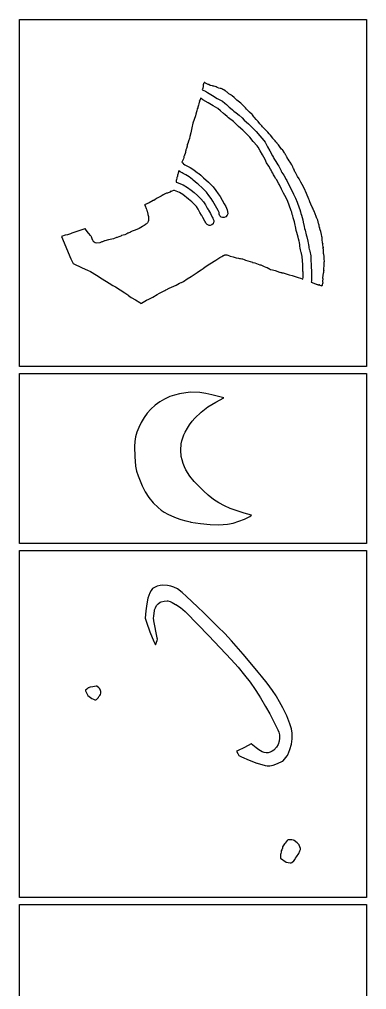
# Model space of a CAD drawing. Extents: x 2 to 598, y 382 to 3498.
# Drawn here: x 402 to 598, y 2130 to 2678 of the extents above; entities that cross this region are included whole.
import ezdxf

# ---------------------------------------------------------------- set-up
doc = ezdxf.new("R2010")
doc.units = 0

msp = doc.modelspace()

# ---------------------------------------------------------------- linework, layer by layer
at = {"layer": 'Calque 1'}
for p, q in [((402, 2678), (598, 2678)), ((402, 2482), (402, 2678)), ((598, 2678), (598, 2482)), ((505.839, 2641.39), (505.816, 2641.24)), ((505.985, 2641.73), (505.839, 2641.39)), ((506.254, 2642.23), (505.985, 2641.73)), ((506.317, 2642.43), (506.254, 2642.23)), ((506.327, 2642.45), (506.317, 2642.43)), ((506.327, 2642.44), (506.327, 2642.45)), ((506.327, 2642.45), (506.327, 2642.45)), ((506.649, 2642.27), (506.327, 2642.44)), ((507.107, 2642.02), (506.649, 2642.27)), ((507.523, 2641.73), (507.107, 2642.02)), ((508.49025, 2641.265), (507.523, 2641.73)), ((505.517, 2639.16), (505.264, 2638.31)), ((505.264, 2638.31), (506.985, 2637.39)), ((505.661, 2640.13), (505.517, 2639.16)), ((505.683, 2640.2), (505.661, 2640.13)), ((505.816, 2641.24), (505.683, 2640.2)), ((505.801, 2641.25), (505.800625, 2641.15875)), ((505.800625, 2641.15875), (505.816, 2641.24)), ((505.816, 2641.24), (505.801, 2641.25)), ((505.816, 2641.24), (505.816, 2641.24)), ((506.985, 2637.39), (508.109, 2636.65)), ((508.109, 2636.65), (510.941, 2635)), ((508.865, 2641.16), (508.49025, 2641.265)), ((509.769, 2640.76), (508.865, 2641.16)), ((510.981, 2640.4), (509.769, 2640.76)), ((511.372, 2640.34), (510.981, 2640.4)), ((511.803, 2640.2), (511.372, 2640.34)), ((512.588, 2640.05), (511.803, 2640.2)), ((513.065, 2639.88), (512.588, 2640.05)), ((513.165, 2639.86), (513.065, 2639.88)), ((513.663625, 2639.4925), (513.165, 2639.86)), ((514.502, 2639.14), (513.663625, 2639.4925)), ((515.3715, 2639.0175), (514.502, 2639.14)), ((515.881, 2639.03), (515.3715, 2639.0175)), ((516.272, 2638.83), (515.881, 2639.03)), ((516.819, 2638.48), (516.272, 2638.83)), ((516.963, 2638.42), (516.819, 2638.48)), ((517.004, 2638.4), (516.963, 2638.42)), ((517.058, 2638.38), (516.989, 2638.41)), ((516.989, 2638.41), (517.004, 2638.4)), ((517.329, 2638.16), (517.058, 2638.38)), ((518.171, 2637.73), (517.329, 2638.16)), ((518.54, 2637.43), (518.171, 2637.73)), ((518.847, 2637.18), (518.54, 2637.43)), ((519.279, 2636.84), (518.847, 2637.18)), ((520.28, 2636.05), (519.279, 2636.84)), ((521.318, 2635.35), (520.28, 2636.05)), ((503.271, 2630.52), (503.204, 2630.26)), ((503.414, 2630.94), (503.271, 2630.52)), ((503.654, 2631.84), (503.414, 2630.94)), ((503.600625, 2631.80625), (503.711, 2631.97)), ((503.602, 2631.8), (503.600625, 2631.80625)), ((504.059, 2632.74), (503.602, 2631.8)), ((503.711, 2631.97), (503.654, 2631.84)), ((504.146, 2633.13), (504.059, 2632.74)), ((504.203, 2633.45), (504.146, 2633.13)), ((504.568, 2633.25), (504.203, 2633.45)), ((504.203, 2633.45), (504.203, 2633.45)), ((505.552, 2632.59), (504.568, 2633.25)), ((508.532, 2630.85), (505.552, 2632.59)), ((511.326, 2629.17), (508.532, 2630.85)), ((510.941, 2635), (513.716, 2633.33)), ((513.716, 2633.33), (516.567, 2631.82)), ((516.567, 2631.82), (517.94375, 2630.75625)), ((517.94375, 2630.75625), (518.842, 2629.88)), ((521.54, 2635.13), (521.318, 2635.35)), ((522.03, 2634.76), (521.54, 2635.13)), ((523.233, 2633.94), (522.03, 2634.76)), ((523.245, 2633.93), (523.233, 2633.94)), ((524.608, 2632.55), (523.245, 2633.93)), ((524.644, 2632.51), (524.608, 2632.55)), ((524.703, 2632.47), (524.644, 2632.51)), ((526.922, 2630.72), (524.703, 2632.47)), ((526.969, 2630.69), (526.922, 2630.72)), ((527.968, 2629.68), (526.969, 2630.69)), ((501.734, 2625.01), (501.6725, 2624.5475)), ((501.745, 2625.15), (501.734, 2625.09)), ((501.734, 2625.09), (501.734, 2625.01)), ((502.087, 2626.27), (501.745, 2625.15)), ((502.335, 2627.51), (502.087, 2626.27)), ((502.365, 2627.55), (502.335, 2627.51)), ((502.688, 2628.13625), (502.365, 2627.55)), ((502.807, 2628.52), (502.688, 2628.13625)), ((503.103375, 2629.6375), (502.807, 2628.52)), ((503.204, 2630.26), (503.103375, 2629.6375)), ((514.044, 2627.74), (511.326, 2629.17)), ((515.609, 2626.34), (514.044, 2627.74)), ((517.303, 2624.83), (515.609, 2626.34)), ((518.842, 2629.88), (520.424, 2628.47)), ((520.424, 2628.47), (521.177, 2627.86)), ((521.177, 2627.86), (521.208, 2627.83)), ((521.208, 2627.83), (522.331, 2626.88)), ((522.331, 2626.88), (523.073, 2626.23)), ((523.073, 2626.23), (524.45625, 2625.21875)), ((524.45625, 2625.21875), (526.102, 2623.93)), ((529.115, 2628.59), (527.968, 2629.68)), ((529.615, 2628), (529.115, 2628.59)), ((530.14, 2627.34), (529.615, 2628)), ((531.941, 2625.59), (530.14, 2627.34)), ((533.339, 2624.32), (531.941, 2625.59)), ((499.95, 2619.47), (499.423, 2616.84)), ((501.331, 2623.55), (499.95, 2619.47)), ((501.607, 2624.41), (501.331, 2623.55)), ((501.641, 2624.52), (501.607, 2624.41)), ((501.6725, 2624.5475), (501.641, 2624.52)), ((518.118, 2624.16), (517.303, 2624.83)), ((518.131, 2624.15), (518.118, 2624.16)), ((519.199, 2623.24), (518.131, 2624.15)), ((520.076, 2622.48), (519.199, 2623.24)), ((522.919, 2620.34), (520.076, 2622.48)), ((524.0715, 2619.11375), (522.919, 2620.34)), ((526.102, 2623.93), (527.683625, 2622.3225)), ((527.683625, 2622.3225), (528.855, 2621.06)), ((528.855, 2621.06), (531.239625, 2618.98)), ((533.574, 2624.07), (533.339, 2624.32)), ((533.578, 2624.07), (533.574, 2624.07)), ((534.354, 2622.91), (533.578, 2624.07)), ((534.373, 2622.88), (534.354, 2622.91)), ((534.687375, 2622.52625), (534.373, 2622.88)), ((534.719, 2622.51), (534.687375, 2622.52625)), ((535.641, 2621.54), (534.719, 2622.51)), ((535.924, 2621.3), (535.641, 2621.54)), ((536.237, 2620.95), (535.924, 2621.3)), ((536.775, 2620.36), (536.237, 2620.95)), ((537.792, 2619.09), (536.775, 2620.36)), ((498.841, 2613.97), (498.27, 2611.95)), ((499.165, 2615.77), (498.841, 2613.97)), ((499.423, 2616.84), (499.165, 2615.77)), ((525.611, 2617.52), (524.0715, 2619.11375)), ((528.087, 2615.34625), (525.611, 2617.52)), ((530.296, 2613.3), (528.087, 2615.34625)), ((531.239625, 2618.98), (533.754, 2616.63)), ((533.754, 2616.63), (535.617, 2614.6)), ((535.617, 2614.6), (537.653, 2612.15)), ((538.662, 2618.11), (537.792, 2619.09)), ((538.892, 2617.87), (538.662, 2618.11)), ((539.265, 2617.35), (538.892, 2617.87)), ((540.015, 2616.49), (539.265, 2617.35)), ((541.516, 2615.01), (540.015, 2616.49)), ((542.172, 2614.28), (541.516, 2615.01)), ((542.18, 2614.27), (542.172, 2614.28)), ((542.952, 2613.38), (542.18, 2614.27)), ((497.446, 2609.28), (497.039, 2607.99)), ((497.964, 2610.67), (497.446, 2609.28)), ((498.27, 2611.95), (497.964, 2610.67)), ((531.993, 2611.45), (530.296, 2613.3)), ((534.047, 2608.98), (531.993, 2611.45)), ((536.194, 2606.51), (534.047, 2608.98)), ((537.653, 2612.15), (539.915, 2609.54)), ((539.915, 2609.54), (540.664, 2608.59)), ((540.664, 2608.59), (542.148625, 2606.105)), ((542.969, 2613.36), (542.952, 2613.38)), ((543.772, 2612.61), (542.969, 2613.36)), ((545.096, 2610.85), (543.772, 2612.61)), ((545.155, 2610.79), (545.096, 2610.85)), ((546.451, 2609.34), (545.155, 2610.79)), ((546.753, 2608.89), (546.451, 2609.34)), ((547.501, 2608.04), (546.753, 2608.89)), ((495.841, 2603.76), (495.676, 2602.77)), ((495.871875, 2603.805), (495.841, 2603.76)), ((496.031, 2604.24), (495.871875, 2603.805)), ((496.3535, 2605.08), (496.031, 2604.24)), ((496.718, 2606.46), (496.3535, 2605.08)), ((496.778, 2607.32), (496.718, 2606.46)), ((496.796, 2607.39), (496.778, 2607.32)), ((497.039, 2607.99), (496.796, 2607.39)), ((536.707, 2605.87), (536.194, 2606.51)), ((537.90425, 2603.8425), (536.707, 2605.87)), ((539.148, 2601.5), (537.90425, 2603.8425)), ((542.148625, 2606.105), (543.358, 2603.8)), ((543.358, 2603.8), (544.923, 2600.99)), ((547.546, 2607.97), (547.418, 2608.12)), ((547.418, 2608.12), (547.501, 2608.04)), ((548.233, 2607.06), (547.546, 2607.97)), ((548.935, 2606.08), (548.233, 2607.06)), ((549.435, 2605.53), (548.935, 2606.08)), ((549.508, 2605.45), (549.435, 2605.53)), ((549.657, 2605.25), (549.508, 2605.45)), ((550.026, 2604.79), (549.657, 2605.25)), ((550.499, 2604.27), (550.026, 2604.79)), ((550.648, 2604.08), (550.499, 2604.27)), ((551.565, 2602.64), (550.648, 2604.08)), ((494.354, 2598.43), (493.753, 2597.4)), ((494.721328, 2599.273906), (494.354, 2598.43)), ((494.884375, 2599.92375), (494.721328, 2599.273906)), ((494.877, 2600.51), (494.857, 2600.49)), ((494.857, 2600.49), (494.877, 2600.51)), ((494.967, 2600.73), (494.877, 2600.51)), ((494.877, 2600.51), (494.884375, 2599.92375)), ((494.877, 2600.51), (494.877, 2600.51)), ((495.676, 2602.77), (494.967, 2600.73)), ((540.66, 2598.78), (539.148, 2601.5)), ((541.051, 2597.98), (540.66, 2598.78)), ((541.569, 2596.96), (541.051, 2597.98)), ((544.923, 2600.99), (545.364, 2600.09)), ((545.364, 2600.09), (545.669375, 2599.4875)), ((545.669375, 2599.4875), (545.753672, 2599.319375)), ((545.753672, 2599.319375), (545.713, 2599.38)), ((545.713, 2599.38), (546.787, 2597.77)), ((546.787, 2597.77), (547.928, 2595.89)), ((551.777, 2602.34), (551.565, 2602.64)), ((551.982, 2602.08), (551.777, 2602.34)), ((551.997, 2602.06), (551.982, 2602.08)), ((552.043, 2601.99), (551.997, 2602.06)), ((552.052, 2601.96), (552.043, 2601.99)), ((552.217, 2601.67), (552.052, 2601.96)), ((552.439, 2601.34), (552.217, 2601.67)), ((552.542, 2601.21), (552.439, 2601.34)), ((552.674, 2600.95), (552.542, 2601.21)), ((552.676, 2600.94), (552.674, 2600.95)), ((552.873, 2600.59), (552.676, 2600.94)), ((552.873, 2600.59), (552.847, 2600.65)), ((552.847, 2600.65), (552.873, 2600.59)), ((552.948, 2600.42), (552.873, 2600.59)), ((552.873, 2600.59), (552.873, 2600.59)), ((553.063, 2600.17), (552.948, 2600.42)), ((553.071375, 2600.13125), (553.063, 2600.17)), ((553.217, 2599.86), (553.071375, 2600.13125)), ((553.686, 2599.14), (553.217, 2599.86)), ((554.282, 2598.12), (553.686, 2599.14)), ((554.889, 2597.3), (554.282, 2598.12)), ((491.852, 2592.15), (491.363, 2590.37)), ((491.87025, 2592.19375), (491.852, 2592.15)), ((491.974, 2592.53), (491.87025, 2592.19375)), ((492.664, 2591.98), (491.974, 2592.53)), ((493.753, 2597.4), (494.238, 2597.04)), ((494.238, 2597.04), (494.263, 2597.01)), ((494.263, 2597.01), (494.459, 2596.8)), ((494.459, 2596.8), (494.528, 2596.68)), ((494.528, 2596.68), (494.647, 2596.51)), ((494.647, 2596.51), (495.453, 2595.89)), ((495.453, 2595.89), (496.846, 2595.19)), ((496.846, 2595.19), (498.434, 2594.26)), ((498.434, 2594.26), (500.4965, 2592.98125)), ((500.4965, 2592.98125), (502.634, 2591.41)), ((542.797, 2595.11), (541.569, 2596.96)), ((543.787, 2593.46), (542.797, 2595.11)), ((544.19, 2592.81), (543.787, 2593.46)), ((544.6, 2591.99375), (544.19, 2592.81)), ((547.928, 2595.89), (548.375, 2595.16)), ((548.375, 2595.16), (549.359, 2593.23)), ((549.359, 2593.23), (549.724, 2592.43)), ((549.724, 2592.43), (549.692, 2592.502812)), ((549.692, 2592.502812), (549.81225, 2592.3)), ((549.81225, 2592.3), (550.223, 2591.6)), ((555.732, 2595.86), (554.889, 2597.3)), ((556.362, 2594.74), (555.732, 2595.86)), ((556.386, 2594.62), (556.362, 2594.74)), ((556.439, 2594.48), (556.386, 2594.62)), ((556.756, 2593.82), (556.439, 2594.48)), ((557.048, 2593.28), (556.756, 2593.82)), ((557.123, 2593.11), (557.048, 2593.28)), ((557.128, 2593.1), (557.123, 2593.11)), ((557.57, 2591.94), (557.128, 2593.1)), ((490.515, 2586.92), (490.456, 2586.07)), ((490.518, 2586.94), (490.515, 2586.92)), ((490.567, 2587.05), (490.518, 2586.94)), ((490.714, 2587.64), (490.567, 2587.05)), ((490.83, 2588.28), (490.714, 2587.64)), ((490.836, 2588.39), (490.83, 2588.28)), ((490.87, 2588.51), (490.836, 2588.39)), ((490.919, 2588.69), (490.87, 2588.51)), ((490.973, 2588.8), (490.919, 2588.69)), ((491.163, 2589.41), (490.973, 2588.8)), ((491.328, 2590.17), (491.163, 2589.41)), ((491.363, 2590.37), (491.328, 2590.17)), ((493.8365, 2591.30125), (492.664, 2591.98)), ((494.526, 2590.99), (493.8365, 2591.30125)), ((495.967, 2590.14), (494.526, 2590.99)), ((497.8205, 2589.0075), (495.967, 2590.14)), ((499.689, 2587.62), (497.8205, 2589.0075)), ((499.783, 2587.54), (499.63325, 2587.6625)), ((499.63325, 2587.6625), (499.689, 2587.62)), ((500.154, 2587.23), (499.783, 2587.54)), ((501.248, 2586.3), (500.154, 2587.23)), ((502.634, 2591.41), (502.881, 2591.21)), ((502.881, 2591.21), (503.262, 2590.88)), ((503.262, 2590.88), (504.362, 2589.95)), ((504.362, 2589.95), (506.021, 2588.53)), ((506.021, 2588.53), (508.701, 2586.155)), ((545.037, 2591.14), (544.6, 2591.99375)), ((545.466, 2590.22), (545.037, 2591.14)), ((546.11, 2589.12), (545.466, 2590.22)), ((546.652, 2588.23), (546.11, 2589.12)), ((547.136, 2587.55), (546.652, 2588.23)), ((548.432, 2585.2), (547.136, 2587.55)), ((550.223, 2591.6), (550.688, 2590.83)), ((550.688, 2590.83), (551.204, 2590.09)), ((551.204, 2590.09), (552.607, 2587.57)), ((552.607, 2587.57), (553.021, 2586.92)), ((553.021, 2586.92), (554.368, 2584.11)), ((557.58, 2591.91), (557.57, 2591.94)), ((557.827, 2591.46), (557.58, 2591.91)), ((557.827, 2591.46), (557.808, 2591.51)), ((557.808, 2591.51), (557.827, 2591.46)), ((558.167, 2590.78), (557.827, 2591.46)), ((557.827, 2591.46), (557.827, 2591.46)), ((558.448125, 2590.335), (558.167, 2590.78)), ((558.858, 2589.69), (558.448, 2590.37)), ((558.448, 2590.37), (558.448125, 2590.335)), ((559.037, 2589.33), (558.858, 2589.69)), ((559.89, 2587.92), (559.037, 2589.33)), ((560.89, 2586.06), (559.89, 2587.92)), ((488.98, 2581.31), (488.061, 2581.06)), ((489.145, 2581.45), (488.98, 2581.31)), ((489.567, 2581.33), (489.145, 2581.45)), ((492.324, 2580.2), (489.567, 2581.33)), ((490.456, 2586.07), (491.02, 2585.91)), ((491.02, 2585.91), (494.506, 2584.47)), ((494.506, 2584.47), (496.948, 2583.1)), ((496.948, 2583.1), (498.97175, 2581.5575)), ((498.97175, 2581.5575), (500.565, 2580.21)), ((502.385625, 2585.32375), (501.248, 2586.3)), ((502.873, 2584.91), (502.385625, 2585.32375)), ((505.422875, 2582.64375), (502.873, 2584.91)), ((507.645, 2580.34), (505.422875, 2582.64375)), ((508.701, 2586.155), (511.324, 2583.42)), ((511.324, 2583.42), (512.882125, 2581.4375)), ((512.882125, 2581.4375), (514.219, 2579.5)), ((548.848, 2584.55), (548.432, 2585.2)), ((550.014, 2582.09), (548.848, 2584.55)), ((551.098, 2579.94), (550.014, 2582.09)), ((554.368, 2584.11), (555.38, 2582.11)), ((555.38, 2582.11), (556.807, 2579.29)), ((561.681, 2584.79), (560.89, 2586.06)), ((562.668, 2582.65), (561.681, 2584.79)), ((563.279, 2581.4), (562.668, 2582.65)), ((563.519, 2580.97), (563.279, 2581.4)), ((477.549, 2575.66), (475.275, 2574.41)), ((477.821, 2575.78), (477.549, 2575.66)), ((477.825, 2575.78), (477.821, 2575.78)), ((478.55, 2576.19), (477.825, 2575.78)), ((479.798, 2576.95), (478.55, 2576.19)), ((482.08, 2578.2), (479.798, 2576.95)), ((483.207, 2578.89), (482.08, 2578.2)), ((483.384, 2579), (483.207, 2578.89)), ((483.384, 2579), (483.342, 2578.99)), ((483.342, 2578.99), (483.384, 2579)), ((483.963, 2579.24), (483.384, 2579)), ((483.384, 2579), (483.384, 2579)), ((485.104, 2579.77), (483.963, 2579.24)), ((485.29, 2579.84), (485.104, 2579.77)), ((485.426, 2579.87), (485.29, 2579.84)), ((485.605, 2579.93), (485.426, 2579.87)), ((486.002, 2580.07), (485.605, 2579.93)), ((486.477, 2580.26), (486.002, 2580.07)), ((486.517, 2580.27), (486.477, 2580.26)), ((487.325, 2580.67), (486.517, 2580.27)), ((487.147, 2580.71), (487.079, 2580.64)), ((487.079, 2580.64), (487.325, 2580.67)), ((487.204, 2580.71), (487.147, 2580.71)), ((487.348, 2580.75), (487.204, 2580.71)), ((487.41, 2580.77), (487.231625, 2580.7)), ((487.231625, 2580.7), (487.348, 2580.75)), ((487.449, 2580.78), (487.41, 2580.77)), ((487.458, 2580.79), (487.449, 2580.78)), ((487.631, 2580.86), (487.458, 2580.79)), ((487.985, 2581.01), (487.584, 2580.82)), ((487.584, 2580.82), (487.631, 2580.86)), ((488.061, 2581.06), (487.985, 2581.01)), ((494.321, 2579.08), (492.324, 2580.2)), ((497.538, 2576.48), (494.321, 2579.08)), ((499.43375, 2574.99125), (497.538, 2576.48)), ((500.565, 2580.21), (502.5865, 2578.6025)), ((502.5865, 2578.6025), (504.494, 2576.74)), ((504.494, 2576.74), (505.85675, 2575.01625)), ((509.011125, 2578.61), (507.645, 2580.34)), ((510.255, 2576.79), (509.011125, 2578.61)), ((511.226, 2575.37), (510.255, 2576.79)), ((514.219, 2579.5), (515.285, 2577.93)), ((515.285, 2577.93), (517.628, 2573.76)), ((552.522, 2577.13), (551.098, 2579.94)), ((553.486, 2575.19), (552.522, 2577.13)), ((556.807, 2579.29), (557.902, 2577.08)), ((557.902, 2577.08), (558.786, 2574.72)), ((564.024, 2579.74), (563.519, 2580.97)), ((565.381, 2576.55), (564.024, 2579.74)), ((565.771, 2575.72), (565.381, 2576.55)), ((565.845, 2575.48), (565.771, 2575.72)), ((475.275, 2574.41), (472.685, 2573.26)), ((472.685, 2573.26), (472.911, 2572.87)), ((472.911, 2572.87), (472.986, 2572.75)), ((472.986, 2572.75), (473.008, 2572.69)), ((473.008, 2572.69), (473.573, 2571.19)), ((473.573, 2571.19), (473.6, 2571.12)), ((473.6, 2571.12), (473.688, 2570.87)), ((473.688, 2570.87), (473.975, 2570.07)), ((500.914, 2573.54), (499.43375, 2574.99125)), ((501.9305, 2572.26125), (500.914, 2573.54)), ((502.848, 2570.81), (501.9305, 2572.26125)), ((503.898, 2568.89), (502.848, 2570.81)), ((505.85675, 2575.01625), (506.99, 2573.24)), ((506.99, 2573.24), (508.036, 2571.32)), ((508.036, 2571.32), (508.288, 2570.9)), ((508.288, 2570.9), (508.481, 2570.69)), ((508.481, 2570.69), (508.696, 2570.41)), ((508.696, 2570.41), (508.829, 2570.19)), ((508.829, 2570.19), (509.789, 2568.46)), ((513.432, 2571.43), (511.226, 2575.37)), ((514.226, 2570.01375), (513.432, 2571.43)), ((517.628, 2573.76), (518.463625, 2572.2975)), ((518.463625, 2572.2975), (519.3, 2570.4)), ((519.3, 2570.4), (519.568, 2569.46)), ((554.267, 2573.11), (553.486, 2575.19)), ((555.422, 2569.95), (554.267, 2573.11)), ((558.786, 2574.72), (559.941, 2571.57)), ((559.941, 2571.57), (560.301, 2570.54)), ((560.301, 2570.54), (560.651, 2569.23)), ((566, 2575), (565.845, 2575.48)), ((566.206, 2574.43), (566, 2575)), ((566.251, 2574.32), (566.206, 2574.43)), ((566.361, 2574.09), (566.251, 2574.32)), ((566.465, 2573.79), (566.361, 2574.09)), ((566.611, 2573.42), (566.465, 2573.79)), ((567.442, 2571.67), (566.611, 2573.42)), ((567.48, 2571.59), (567.442, 2571.67)), ((567.532, 2571.44), (567.48, 2571.59)), ((567.58, 2571.32), (567.532, 2571.44)), ((567.819, 2570.82), (567.58, 2571.32)), ((568.058, 2570.34), (567.819, 2570.82)), ((568.165, 2570.12), (568.058, 2570.34)), ((473.975, 2570.07), (474.082, 2569.77)), ((474.082, 2569.77), (474.096, 2569.71)), ((474.096, 2569.71), (474.483, 2568)), ((474.483, 2568), (474.504, 2567.9)), ((474.504, 2567.9), (474.546, 2567.73)), ((474.546, 2567.73), (474.784, 2566.75)), ((474.784, 2566.75), (474.851, 2566.43)), ((474.851, 2566.43), (474.939, 2565.65)), ((474.946, 2565.51), (474.899, 2564.51)), ((474.939, 2565.65), (474.946, 2565.51)), ((504.827, 2567.41), (503.898, 2568.89)), ((504.977, 2567.24), (504.827, 2567.41)), ((505.578, 2566.15), (504.977, 2567.24)), ((506.6, 2564.12), (505.578, 2566.15)), ((509.789, 2568.46), (510.845, 2566.36)), ((510.845, 2566.36), (511.194, 2565.74)), ((511.194, 2565.74), (511.42, 2565.29)), ((511.42, 2565.29), (511.473, 2565.25)), ((511.473, 2565.25), (511.652, 2564.83)), ((511.652, 2564.83), (511.771, 2564.35)), ((514.744, 2568.89), (514.226, 2570.01375)), ((514.738206, 2567.901258), (514.748, 2568.88)), ((515.12, 2567), (514.738206, 2567.901258)), ((514.748, 2568.88), (514.744, 2568.89)), ((515.821796, 2566.355457), (515.12, 2567)), ((516.686255, 2566.040914), (515.821796, 2566.355457)), ((517.605587, 2566.073414), (516.686255, 2566.040914)), ((518.472, 2566.47), (517.605587, 2566.073414)), ((519.240875, 2567.34625), (518.472, 2566.47)), ((519.58, 2568.26), (519.240875, 2567.34625)), ((519.568, 2569.46), (519.58, 2568.26)), ((555.705, 2569.15), (555.422, 2569.95)), ((556.038, 2567.89), (555.705, 2569.15)), ((556.33, 2566.99), (556.038, 2567.89)), ((556.618, 2565.98), (556.33, 2566.99)), ((557.343, 2563.68), (556.618, 2565.98)), ((560.651, 2569.23), (560.927, 2568.38)), ((560.927, 2568.38), (561.209, 2567.38)), ((561.209, 2567.38), (561.999, 2564.85)), ((561.999, 2564.85), (562.248, 2563.55)), ((568.304, 2569.64), (568.165, 2570.12)), ((568.165, 2570.12), (568.196, 2570.06)), ((568.193, 2570.08), (568.165, 2570.12)), ((568.165, 2570.12), (568.165, 2570.12)), ((568.196, 2570.06), (568.193, 2570.08)), ((568.315, 2569.61), (568.304, 2569.64)), ((569.47, 2566.69), (568.315, 2569.61)), ((569.476, 2566.68), (569.47, 2566.69)), ((569.704, 2566.14), (569.476, 2566.68)), ((569.707, 2566.13), (569.704, 2566.14)), ((569.711, 2566.12), (569.707, 2566.13)), ((569.724, 2566.09), (569.711, 2566.12)), ((569.749, 2566.04), (569.724, 2566.09)), ((569.78, 2565.97), (569.749, 2566.04)), ((569.949, 2565.75), (569.78, 2565.97)), ((569.951, 2565.75), (569.949, 2565.75)), ((570.435, 2564.56), (569.951, 2565.75)), ((438.94, 2559.78), (436.097, 2558.79)), ((439.041, 2559.83), (438.94, 2559.78)), ((439.609, 2559.02), (439.041, 2559.83)), ((468.216, 2559.32), (464.777, 2557.94)), ((469.533, 2559.89), (468.216, 2559.32)), ((471.424, 2561.03), (469.533, 2559.89)), ((471.752, 2561.19), (471.424, 2561.03)), ((472.44, 2561.57), (471.752, 2561.19)), ((473.089125, 2562.045), (472.44, 2561.57)), ((473.805, 2562.57), (473.028, 2562.07)), ((473.028, 2562.07), (473.147766, 2562.115625)), ((473.147766, 2562.115625), (473.089125, 2562.045)), ((474.274875, 2563.03625), (473.805, 2562.57)), ((474.717, 2563.78), (474.274875, 2563.03625)), ((474.724, 2563.8), (474.717, 2563.78)), ((474.891, 2564.45), (474.724, 2563.8)), ((474.897, 2564.47), (474.891, 2564.45)), ((474.899, 2564.51), (474.897, 2564.47)), ((506.969, 2563.46), (506.6, 2564.12)), ((507.244, 2562.92), (506.969, 2563.46)), ((507.55, 2562.48), (507.244, 2562.92)), ((507.984, 2562.07), (507.55, 2562.48)), ((508.685, 2561.72), (507.984, 2562.07)), ((509.117, 2561.64), (508.685, 2561.72)), ((509.766, 2561.65), (509.117, 2561.64)), ((510.589, 2561.94), (509.766, 2561.65)), ((511.293, 2562.55), (510.589, 2561.94)), ((511.657, 2563.22), (511.293, 2562.55)), ((511.777, 2563.74), (511.657, 2563.22)), ((511.771, 2564.35), (511.777, 2563.74)), ((557.532, 2562.65), (557.343, 2563.68)), ((558.041, 2560.04), (557.532, 2562.65)), ((558.309, 2558.74), (558.041, 2560.04)), ((562.248, 2563.55), (562.75, 2560.97)), ((562.75, 2560.97), (562.957, 2559.94)), ((562.957, 2559.94), (563.282, 2558.93)), ((570.91, 2562.79), (570.435, 2564.56)), ((571.073, 2562.31), (570.91, 2562.79)), ((571.179, 2561.84), (571.073, 2562.31)), ((571.2, 2561.75), (571.179, 2561.84)), ((571.313, 2561.36), (571.2, 2561.75)), ((571.313, 2561.36), (571.303, 2561.46)), ((571.303, 2561.46), (571.313, 2561.36)), ((571.427, 2560.49), (571.313, 2561.36)), ((571.313, 2561.36), (571.313, 2561.36)), ((571.399, 2560.56), (571.399, 2560.57)), ((571.399, 2560.57), (571.427, 2560.49)), ((571.577, 2559.64), (571.399, 2560.56)), ((571.801, 2559.15), (571.577, 2559.64)), ((427.888, 2556.1), (425.775, 2555.43)), ((425.775, 2555.43), (430.973, 2542.78)), ((429.1545, 2556.3975), (427.888, 2556.1)), ((430.754, 2556.86), (429.1545, 2556.3975)), ((431.652, 2557.23), (430.754, 2556.86)), ((433.805, 2558.02), (431.652, 2557.23)), ((431.652, 2557.23), (431.652, 2557.23)), ((435.535, 2558.57), (433.805, 2558.02)), ((436.097, 2558.79), (435.535, 2558.57)), ((440.936, 2557.35), (439.609, 2559.02)), ((441.221, 2557.01), (440.936, 2557.35)), ((442.045, 2556.01), (441.221, 2557.01)), ((442.25, 2555.75), (442.045, 2556.01)), ((442.466, 2555.34), (442.25, 2555.75)), ((442.663, 2555.1), (442.466, 2555.34)), ((442.819, 2554.68), (442.663, 2555.1)), ((443.065, 2554.11), (442.819, 2554.68)), ((443.361, 2553.17), (443.065, 2554.11)), ((455.159, 2554.13), (452.256, 2553.49)), ((456.825, 2554.75), (455.159, 2554.13)), ((457.112, 2554.86), (456.825, 2554.75)), ((457.271, 2554.9), (457.112, 2554.86)), ((458.119, 2555.21), (457.271, 2554.9)), ((459.249, 2555.64), (458.119, 2555.21)), ((459.497, 2555.75), (459.249, 2555.64)), ((459.699, 2555.87), (459.497, 2555.75)), ((459.755, 2555.89), (459.699, 2555.87)), ((459.897, 2555.93), (459.755, 2555.89)), ((460.659, 2556.13), (459.897, 2555.93)), ((461.5555, 2556.3825), (460.659, 2556.13)), ((462.65, 2556.83), (461.5555, 2556.3825)), ((463.291, 2557.2), (462.65, 2556.83)), ((463.386, 2557.25), (463.291, 2557.2)), ((464.692, 2557.9), (463.386, 2557.25)), ((464.777, 2557.94), (464.692, 2557.9)), ((558.667, 2557.6), (558.309, 2558.74)), ((559.294, 2555.06), (558.667, 2557.6)), ((559.576, 2554.04), (559.294, 2555.06)), ((559.850875, 2552.77875), (559.576, 2554.04)), ((563.282, 2558.93), (563.946, 2556.24)), ((563.946, 2556.24), (564.232, 2555.21)), ((564.232, 2555.21), (564.794, 2552.69)), ((572.123, 2558.22), (571.801, 2559.15)), ((572.513, 2556.48), (572.123, 2558.22)), ((572.755, 2555.37), (572.513, 2556.48)), ((572.836625, 2554.84875), (572.755, 2555.37)), ((572.88, 2554.59), (572.836625, 2554.84875)), ((572.847125, 2554.5675), (572.865016, 2554.663125)), ((572.857, 2553.87), (572.847125, 2554.5675)), ((572.857, 2553.86), (572.857, 2553.87)), ((572.862, 2553.82), (572.857, 2553.86)), ((572.92, 2553.14), (572.862, 2553.82)), ((572.865016, 2554.663125), (572.88, 2554.59)), ((443.584, 2552.84), (443.361, 2553.17)), ((443.588, 2552.84), (443.584, 2552.85)), ((443.584, 2552.85), (443.584, 2552.84)), ((443.634, 2552.81), (443.588, 2552.84)), ((443.644, 2552.8), (443.634, 2552.81)), ((444.017, 2552.33), (443.644, 2552.8)), ((444.135, 2552.19), (444.017, 2552.33)), ((444.83775, 2551.7625), (444.135, 2552.19)), ((445.779, 2551.56), (444.83775, 2551.7625)), ((447.38275, 2551.81), (445.779, 2551.56)), ((448.589, 2552.3), (447.38275, 2551.81)), ((448.903, 2552.45), (448.589, 2552.3)), ((449.958, 2552.93), (448.903, 2552.45)), ((450.137, 2553), (449.958, 2552.93)), ((450.193, 2553.02), (450.137, 2553)), ((452.256, 2553.49), (450.193, 2553.02)), ((560.034578, 2551.954531), (559.850875, 2552.77875)), ((560.082502, 2551.749551), (560.034578, 2551.954531)), ((560.229, 2550.82), (560.08, 2551.78)), ((560.08, 2551.78), (560.082502, 2551.749551)), ((560.406, 2550.01), (560.229, 2550.82)), ((560.59, 2548.76), (560.406, 2550.01)), ((560.782, 2547.91), (560.59, 2548.76)), ((564.794, 2552.69), (564.951, 2551.69)), ((564.951, 2551.69), (565.136, 2550.84)), ((565.136, 2550.84), (565.316, 2549.61)), ((565.316, 2549.61), (565.484, 2548.89)), ((565.484, 2548.89), (565.607, 2548.2)), ((572.926, 2553.09), (572.92, 2553.14)), ((573.018, 2552.32), (572.926, 2553.09)), ((573.018, 2552.31), (573.018, 2552.32)), ((573.182, 2551.66), (573.018, 2552.31)), ((573.286, 2551.27), (573.182, 2551.66)), ((573.29, 2551.26), (573.266, 2551.5)), ((573.266, 2551.5), (573.286, 2551.27)), ((573.385, 2550.39), (573.286, 2551.27)), ((573.286, 2551.27), (573.29, 2551.26)), ((573.286, 2551.27), (573.286, 2551.27)), ((573.544, 2549.67), (573.385, 2550.39)), ((573.554, 2548.62), (573.506, 2549.41)), ((573.506, 2549.41), (573.562, 2548.93)), ((573.562, 2548.93), (573.544, 2549.67)), ((573.657, 2548.07), (573.554, 2548.62)), ((573.554, 2548.62), (573.554, 2548.62)), ((430.973, 2542.78), (432.136, 2540.52)), ((512.859, 2541.99), (515.23, 2543.5)), ((515.23, 2543.5), (516.211, 2544.14)), ((516.211, 2544.14), (516.846, 2544.42)), ((516.846, 2544.42), (516.83, 2544.39)), ((516.83, 2544.39), (516.853, 2544.4)), ((516.853, 2544.4), (516.874, 2544.44)), ((516.874, 2544.44), (516.89, 2544.45)), ((516.89, 2544.45), (516.954, 2544.47)), ((517.761, 2544.81), (516.91, 2544.5)), ((516.91, 2544.5), (517.193125, 2544.7075)), ((516.954, 2544.47), (517.761, 2544.81)), ((517.193125, 2544.7075), (517.99, 2544.96)), ((517.99, 2544.96), (518.807125, 2545.04125)), ((518.807125, 2545.04125), (519.1, 2544.95)), ((519.1, 2544.95), (519.148, 2544.94)), ((519.148, 2544.94), (519.610125, 2544.90625)), ((519.610125, 2544.90625), (520.616, 2544.46)), ((520.616, 2544.46), (520.968, 2544.21)), ((520.968, 2544.21), (522.666, 2543.85)), ((522.666, 2543.85), (523.262, 2543.67)), ((523.262, 2543.67), (524.332, 2543.4)), ((524.332, 2543.4), (525.72, 2543.13)), ((525.72, 2543.13), (526.298, 2542.96)), ((526.298, 2542.96), (526.844, 2542.87)), ((526.844, 2542.87), (527.583, 2542.68)), ((560.926, 2547.13), (560.782, 2547.91)), ((561.094, 2546.43), (560.926, 2547.13)), ((561.223, 2546.05), (561.094, 2546.43)), ((561.284, 2545.95), (561.223, 2546.05)), ((561.325, 2545.79), (561.266625, 2545.98625)), ((561.266625, 2545.98625), (561.284, 2545.95)), ((561.689, 2543.99), (561.325, 2545.79)), ((561.814, 2541.58), (561.689, 2543.99)), ((565.607, 2548.2), (565.683, 2547.88)), ((565.683, 2547.88), (565.717, 2547.8)), ((565.717, 2547.8), (565.948, 2547.09)), ((565.948, 2547.09), (566.459, 2544.53)), ((566.459, 2544.53), (566.612, 2541.77)), ((573.714, 2547.15), (573.657, 2548.07)), ((573.688, 2546.58), (573.714, 2547.15)), ((573.688, 2546.57), (573.688, 2546.58)), ((573.761, 2545.69), (573.688, 2546.57)), ((573.885, 2545.28), (573.761, 2545.69)), ((573.882, 2545.24), (573.885, 2545.28)), ((573.939, 2544.8), (573.882, 2545.24)), ((574.007, 2544.46), (573.939, 2544.8)), ((573.97, 2543.86), (574.027, 2544.34)), ((573.975, 2543.73), (573.97, 2543.86)), ((574.003, 2543.05), (573.975, 2543.73)), ((574.005, 2543.04), (574.003, 2543.05)), ((574.03, 2542.48), (574.005, 2543.04)), ((574.027, 2544.34), (574.007, 2544.46)), ((432.136, 2540.52), (432.339, 2540.04)), ((432.339, 2540.04), (437.408, 2537.64)), ((437.408, 2537.64), (440.425, 2536.43)), ((505.233, 2536.93), (505.668, 2537.3)), ((505.668, 2537.3), (506.799, 2538.17)), ((506.799, 2538.17), (509.499, 2539.85)), ((509.499, 2539.85), (512.859, 2541.99)), ((527.583, 2542.68), (527.876125, 2542.68125)), ((527.876125, 2542.68125), (528.98, 2542.42)), ((528.98, 2542.42), (529.705, 2542.09)), ((529.705, 2542.09), (530.872, 2541.64)), ((530.872, 2541.64), (533.543, 2540.8)), ((533.543, 2540.8), (533.643, 2540.77)), ((533.643, 2540.77), (533.704, 2540.76)), ((533.704, 2540.76), (533.891, 2540.72)), ((533.891, 2540.72), (534.855, 2540.43)), ((534.855, 2540.43), (537.722, 2539.43)), ((537.722, 2539.43), (537.776, 2539.4325)), ((537.776, 2539.4325), (538.289, 2539.3)), ((538.289, 2539.3), (539.508125, 2538.7925)), ((539.508125, 2538.7925), (540.179, 2538.39)), ((540.179, 2538.39), (541.134, 2538.08)), ((541.134, 2538.08), (541.79, 2537.9)), ((541.79, 2537.9), (542.8625, 2537.36125)), ((542.8625, 2537.36125), (543.23, 2537.07)), ((561.941, 2539.48), (561.814, 2541.58)), ((561.976, 2537.71), (561.941, 2539.48)), ((562.09, 2535.69), (561.976, 2537.71)), ((566.612, 2541.77), (566.74, 2539.63)), ((566.74, 2539.63), (566.772, 2537.95)), ((566.772, 2537.95), (566.874, 2536.09)), ((573.898, 2536.02), (573.915, 2537.4)), ((573.915, 2537.4), (574.102, 2538.55)), ((574.202, 2541.47), (574.03, 2542.48)), ((574.076125, 2540.12), (574.129, 2540.96)), ((574.111, 2539.88), (574.076125, 2540.12)), ((574.102, 2538.55), (574.124, 2539.04)), ((574.124, 2539.04), (574.111, 2539.88)), ((574.129, 2540.96), (574.218, 2541.37)), ((574.218, 2541.37), (574.202, 2541.47)), ((574.202, 2541.47), (574.225, 2541.4)), ((574.225, 2541.4), (574.202, 2541.47)), ((574.202, 2541.47), (574.202, 2541.47)), ((440.425, 2536.43), (442.097, 2535.68)), ((442.097, 2535.68), (445.588375, 2533.59625)), ((445.588375, 2533.59625), (448.749, 2531.49)), ((496.731, 2531.49), (499.002, 2532.82)), ((499.002, 2532.82), (502.287, 2535.02)), ((502.287, 2535.02), (503.742, 2536.05)), ((503.742, 2536.05), (504.643, 2536.63)), ((504.643, 2536.63), (505.227, 2536.93)), ((505.227, 2536.93), (505.233, 2536.93)), ((543.23, 2537.07), (543.786, 2536.82)), ((543.786, 2536.82), (544.811625, 2536.59375)), ((544.811625, 2536.59375), (546.48, 2536.18)), ((546.48, 2536.18), (548.825, 2535.3)), ((548.825, 2535.3), (548.977016, 2535.263437)), ((548.977016, 2535.263437), (549.510125, 2535.12)), ((549.510125, 2535.12), (550.026922, 2534.976562)), ((550.026922, 2534.976562), (550.13, 2534.94)), ((550.13, 2534.94), (550.951, 2534.78)), ((550.951, 2534.78), (552.063, 2534.54)), ((552.063, 2534.54), (554.352, 2533.78)), ((554.352, 2533.78), (555.969, 2533.34)), ((555.969, 2533.34), (558.16, 2532.63)), ((558.16, 2532.63), (559.354, 2532.29)), ((559.354, 2532.29), (560.738, 2531.76)), ((560.738, 2531.76), (561.617, 2531.51)), ((562.061, 2531.35), (562.154, 2532.43)), ((562.12525, 2535.3375), (562.09, 2535.69)), ((562.12, 2532.86), (562.132, 2535.39)), ((562.154, 2532.43), (562.12, 2532.86)), ((562.132, 2535.39), (562.12525, 2535.3375)), ((562.154, 2532.43), (562.156, 2532.47)), ((562.156, 2532.47), (562.154, 2532.43)), ((562.154, 2532.43), (562.154, 2532.43)), ((566.957, 2532.58), (566.809, 2530.53)), ((566.874, 2536.09), (566.89175, 2536.0375)), ((566.89175, 2536.0375), (566.929, 2535.58)), ((566.929, 2535.58), (566.917, 2533.08)), ((566.917, 2533.08), (566.957, 2532.58)), ((573.349375, 2531.90375), (573.451, 2533.52)), ((573.487, 2531.27), (573.349375, 2531.90375)), ((573.451, 2533.52), (573.657, 2534.43)), ((573.657, 2534.43), (573.753, 2534.78)), ((573.753, 2534.78), (573.799, 2534.93)), ((573.799, 2534.93), (573.829, 2535.01)), ((573.826, 2535.15), (573.847375, 2536.0275)), ((573.829, 2535.01), (573.826, 2535.15)), ((573.847375, 2536.0275), (573.884359, 2536.134375)), ((573.884359, 2536.134375), (573.898, 2536.02)), ((448.749, 2531.49), (452.719, 2529.07)), ((452.719, 2529.07), (454.813, 2527.78)), ((454.813, 2527.78), (456.225, 2526.99)), ((456.225, 2526.99), (461.606, 2523.52)), ((486.516, 2526.12), (490.488, 2527.97)), ((490.488, 2527.97), (492.366, 2528.94)), ((492.366, 2528.94), (492.402, 2528.96)), ((492.402, 2528.96), (493.275, 2529.37)), ((493.275, 2529.37), (493.427, 2529.44)), ((493.427, 2529.44), (493.878, 2529.61)), ((493.878, 2529.61), (493.8965, 2529.63375)), ((493.8965, 2529.63375), (494.269, 2529.83)), ((494.269, 2529.83), (494.687, 2530.03)), ((494.687, 2530.03), (494.636, 2530)), ((494.636, 2530), (494.687, 2530.03)), ((494.687, 2530.03), (496.731, 2531.49)), ((494.687, 2530.03), (494.687, 2530.03)), ((561.617, 2531.51), (562.061, 2531.35)), ((566.823125, 2530.39125), (566.709, 2529.66)), ((566.709, 2529.66), (569.114, 2528.68)), ((566.809, 2530.53), (566.823125, 2530.39125)), ((569.114, 2528.68), (569.148, 2528.67)), ((569.148, 2528.67), (569.516, 2528.54)), ((569.516, 2528.54), (569.546, 2528.53)), ((569.546, 2528.53), (569.698, 2528.48)), ((569.698, 2528.48), (570.104, 2528.35)), ((570.104, 2528.35), (570.322, 2528.26)), ((570.334, 2528.25), (570.22, 2528.27)), ((570.22, 2528.27), (570.254, 2528.25)), ((570.322, 2528.26), (570.224, 2528.28)), ((570.224, 2528.28), (570.334, 2528.25)), ((570.254, 2528.25), (570.25, 2528.24)), ((570.25, 2528.24), (570.472, 2528.2)), ((570.472, 2528.2), (570.528, 2528.18)), ((570.528, 2528.18), (570.488, 2528.2)), ((570.488, 2528.2), (570.702, 2528.09)), ((570.702, 2528.09), (570.944, 2528.09)), ((570.944, 2528.09), (571.362, 2528.02)), ((571.362, 2528.02), (571.175, 2528.03)), ((571.175, 2528.03), (571.362, 2528.02)), ((571.362, 2528.02), (571.695, 2527.95)), ((571.362, 2528.02), (571.362, 2528.02)), ((571.695, 2527.95), (572.819, 2527.56)), ((572.819, 2527.56), (572.947, 2527.94)), ((572.871875, 2527.7925), (573.021, 2528.32)), ((572.947, 2527.94), (572.871875, 2527.7925)), ((573.021, 2528.32), (573.237875, 2528.93625)), ((573.237875, 2528.93625), (573.276797, 2528.996406)), ((573.262, 2528.9), (573.423, 2529.67)), ((573.276797, 2528.996406), (573.262, 2528.9)), ((573.37325, 2529.62), (573.379, 2530.38)), ((573.393344, 2529.544687), (573.37325, 2529.62)), ((573.379, 2530.38), (573.487, 2531.27)), ((573.423, 2529.67), (573.393344, 2529.544687)), ((461.606, 2523.52), (463.184, 2522.38)), ((463.184, 2522.38), (463.552, 2522.06)), ((463.552, 2522.06), (465.153, 2520.99)), ((465.153, 2520.99), (467.4525, 2519.61875)), ((475.835, 2520.33), (477.294, 2521.18)), ((477.294, 2521.18), (479.84, 2522.66)), ((479.84, 2522.66), (481.174, 2523.4)), ((481.174, 2523.4), (481.861, 2523.72)), ((481.861, 2523.72), (484.108, 2524.88)), ((484.108, 2524.88), (484.726, 2525.24)), ((484.726, 2525.24), (485.515, 2525.61)), ((485.515, 2525.61), (485.774, 2525.75)), ((485.774, 2525.75), (485.801, 2525.77)), ((485.801, 2525.77), (486.086, 2525.93)), ((486.086, 2525.93), (486.516, 2526.12)), ((467.4525, 2519.61875), (470.043, 2518.03)), ((470.043, 2518.03), (470.642, 2517.55)), ((470.642, 2517.55), (471.014, 2517.76)), ((471.014, 2517.76), (473.697, 2519.34)), ((473.697, 2519.34), (475.025125, 2520.01125)), ((475.025125, 2520.01125), (475.835, 2520.33)), ((598, 2482), (402, 2482)), ((402, 2477.98), (598, 2477.98)), ((402, 2381.98), (402, 2477.98)), ((598, 2477.98), (598, 2381.98)), ((492.426175, 2466.470662), (489.590765, 2465.843308)), ((498.394, 2467.39), (492.426175, 2466.470662)), ((498.39366, 2467.3852), (498.394, 2467.39)), ((503.84966, 2467.1703), (498.39366, 2467.3852)), ((507.186518, 2466.689922), (503.84966, 2467.1703)), ((510.546439, 2465.980925), (507.186518, 2466.689922)), ((481.181937, 2461.916175), (478.568789, 2460.035103)), ((483.965092, 2463.574759), (481.181937, 2461.916175)), ((486.8893, 2465.0051), (483.965092, 2463.574759)), ((489.590765, 2465.843308), (486.8893, 2465.0051)), ((508.42099, 2459.1764), (512.835434, 2461.887938)), ((517.37806, 2464.2118), (510.546439, 2465.980925)), ((512.835434, 2461.887938), (517.37806, 2464.2118)), ((474.149998, 2455.63187), (472.380336, 2453.100662)), ((476.1546, 2457.9373), (474.149998, 2455.63187)), ((478.568789, 2460.035103), (476.1546, 2457.9373)), ((501.111294, 2452.850625), (504.572832, 2456.228434)), ((504.572832, 2456.228434), (508.42099, 2459.1764)), ((470.810829, 2450.391573), (469.40669, 2447.5525)), ((472.380336, 2453.100662), (470.810829, 2450.391573)), ((498.108679, 2449.075728), (499.548102, 2451.010765)), ((499.548102, 2451.010765), (501.111294, 2452.850625)), ((468.372634, 2444.935581), (467.621501, 2442.241)), ((469.40669, 2447.5525), (468.372634, 2444.935581)), ((494.8437, 2443.327782), (495.63729, 2444.9365)), ((495.63729, 2444.9365), (496.802062, 2447.049608)), ((496.802062, 2447.049608), (498.108679, 2449.075728)), ((467.174368, 2439.499469), (467.05231, 2436.7417)), ((467.621501, 2442.241), (467.174368, 2439.499469)), ((493.339299, 2438.229738), (493.694698, 2439.963886)), ((493.694698, 2439.963886), (494.196167, 2441.666739)), ((494.196167, 2441.666739), (494.8437, 2443.327782)), ((467.05231, 2436.7417), (467.05231, 2436.6627)), ((467.05231, 2436.6627), (467.148873, 2431.170388)), ((493.066731, 2434.709617), (493.339299, 2438.229738)), ((493.37851, 2431.1905), (493.066731, 2434.709617)), ((467.148873, 2431.170388), (467.54014, 2425.6297)), ((493.80389, 2429.192229), (493.37851, 2431.1905)), ((494.389689, 2427.244942), (493.80389, 2429.192229)), ((467.54014, 2425.6297), (468.171428, 2422.900864)), ((468.171428, 2422.900864), (469.07407, 2420.163712)), ((495.125596, 2425.354156), (494.389689, 2427.244942)), ((496.001301, 2423.525388), (495.125596, 2425.354156)), ((498.130866, 2420.075964), (496.001301, 2423.525388)), ((469.07407, 2420.163712), (471.32905, 2414.5844)), ((500.6959, 2416.9408), (498.130866, 2420.075964)), ((500.7533, 2416.8808), (500.6959, 2416.9408)), ((505.902751, 2411.783763), (500.7533, 2416.8808)), ((471.32905, 2414.5844), (473.050843, 2411.180133)), ((508.631435, 2409.290186), (505.902751, 2411.783763)), ((473.050843, 2411.180133), (475.132296, 2407.964987)), ((475.132296, 2407.964987), (477.547779, 2404.974073)), ((511.5284, 2406.9073), (508.631435, 2409.290186)), ((511.546, 2406.8943), (511.5284, 2406.9073)), ((514.570543, 2404.869072), (511.546, 2406.8943)), ((477.547779, 2404.974073), (480.27166, 2402.2425)), ((480.27166, 2402.2425), (480.28666, 2402.2295)), ((480.28666, 2402.2295), (481.955506, 2400.854506)), ((481.955506, 2400.854506), (483.781121, 2399.625725)), ((517.745881, 2403.179825), (514.570543, 2404.869072)), ((521.011529, 2401.761741), (517.745881, 2403.179825)), ((524.307, 2400.55), (521.011529, 2401.761741)), ((524.31023, 2400.5571), (524.307, 2400.55)), ((526.604973, 2399.773064), (524.31023, 2400.5571)), ((483.781121, 2399.625725), (485.736136, 2398.532356)), ((485.736136, 2398.532356), (487.79318, 2397.5636)), ((487.79318, 2397.5636), (487.84948, 2397.5386)), ((487.84948, 2397.5386), (490.468565, 2396.417892)), ((490.468565, 2396.417892), (493.144938, 2395.463937)), ((493.144938, 2395.463937), (495.869681, 2394.693489)), ((525.953366, 2394.513088), (529.040119, 2395.765948)), ((528.829269, 2399.138663), (526.604973, 2399.773064)), ((532.95932, 2397.9681), (528.829269, 2399.138663)), ((529.040119, 2395.765948), (531.99659, 2397.287)), ((531.99659, 2397.287), (532.95932, 2397.9681)), ((495.869681, 2394.693489), (498.63388, 2394.1233)), ((498.63388, 2394.1233), (498.66958, 2394.1133)), ((498.66958, 2394.1133), (504.204651, 2393.2476)), ((504.204651, 2393.2476), (509.75158, 2392.7035)), ((509.75158, 2392.7035), (509.753, 2392.71)), ((509.753, 2392.71), (514.674368, 2392.5709)), ((514.674368, 2392.5709), (519.49969, 2392.8764)), ((519.49969, 2392.8764), (522.764, 2393.544533)), ((522.764, 2393.544533), (525.953366, 2394.513088)), ((598, 2381.98), (402, 2381.98)), ((402, 2377.98), (598, 2377.98)), ((402, 2181.98), (402, 2377.98)), ((598, 2377.98), (598, 2181.98)), ((477.13824, 2356.475), (476.366763, 2355.488688)), ((478.17281, 2357.1437), (477.13824, 2356.475)), ((479.823217, 2357.847075), (478.17281, 2357.1437)), ((481.49095, 2358.2641), (479.823217, 2357.847075)), ((482.972, 2358.37), (481.49095, 2358.2641)), ((482.97188, 2358.3629), (482.972, 2358.37)), ((485.61151, 2358.1779), (482.97188, 2358.3629)), ((487.516208, 2357.842975), (485.61151, 2358.1779)), ((489.23558, 2357.3609), (487.516208, 2357.842975)), ((489.25578, 2357.3509), (489.23558, 2357.3609)), ((491.22362, 2356.2905), (489.25578, 2357.3509)), ((474.588448, 2351.095725), (473.86661, 2347.8921)), ((475.64996, 2354.1051), (474.588448, 2351.095725)), ((476.366763, 2355.488688), (475.64996, 2354.1051)), ((493.812834, 2354.347687), (491.22362, 2356.2905)), ((496.3463, 2352.1234), (493.812834, 2354.347687)), ((502.58158, 2346.2136), (496.3463, 2352.1234)), ((473.86661, 2347.8921), (473.350752, 2343.875)), ((478.27619, 2344.434), (478.756662, 2345.725852)), ((478.756662, 2345.725852), (479.455395, 2346.902738)), ((479.455395, 2346.902738), (480.355691, 2347.93718)), ((480.355691, 2347.93718), (481.44085, 2348.8017)), ((481.44085, 2348.8017), (481.99947, 2349.0735)), ((481.99947, 2349.0735), (483.726338, 2349.4665)), ((483.726338, 2349.4665), (485.39823, 2349.5541)), ((485.39823, 2349.5541), (485.85402, 2349.5001)), ((485.85402, 2349.5001), (487.143711, 2349.127656)), ((487.143711, 2349.127656), (488.288363, 2348.6387)), ((488.288363, 2348.6387), (490.21293, 2347.5643)), ((490.21293, 2347.5643), (490.29303, 2347.5163)), ((490.29303, 2347.5163), (492.928585, 2345.736037)), ((492.928585, 2345.736037), (495.53354, 2343.5744)), ((506.13434, 2342.7844), (502.58158, 2346.2136)), ((473.350752, 2343.875), (473.05322, 2339.7391)), ((477.789758, 2339.851487), (477.83927, 2340.866)), ((477.839, 2340.92), (478.22399, 2344.1927)), ((477.83927, 2340.866), (477.839, 2340.92)), ((478.22399, 2344.1927), (478.27619, 2344.434)), ((495.53354, 2343.5744), (495.55314, 2343.5594)), ((495.55314, 2343.5594), (495.97999, 2343.1522)), ((495.97999, 2343.1522), (496.11589, 2343.0225)), ((496.11589, 2343.0225), (508.97089, 2329.7597)), ((514.05788, 2334.9947), (506.13434, 2342.7844)), ((473.05322, 2339.7391), (473.06562, 2339.7551)), ((473.06562, 2339.7551), (473.7431, 2337.4777)), ((473.7431, 2337.4777), (475.671915, 2332.00765)), ((477.89767, 2338.4223), (477.789758, 2339.851487)), ((477.90767, 2338.3733), (477.89767, 2338.4223)), ((479.80109, 2328.7181), (477.90767, 2338.3733)), ((514.06788, 2334.9847), (514.05788, 2334.9947)), ((517.94378, 2331.071462), (514.06788, 2334.9847)), ((475.671915, 2332.00765), (477.95008, 2326.6939)), ((508.97089, 2329.7597), (508.98089, 2329.7497)), ((508.98089, 2329.7497), (521.58839, 2316.4937)), ((521.69998, 2327.0725), (517.94378, 2331.071462)), ((477.95008, 2326.6939), (478.86734, 2324.8211)), ((478.86734, 2324.8211), (479.72207, 2327.161)), ((479.72207, 2327.161), (479.883055, 2327.917637)), ((479.83989, 2328.5413), (479.80109, 2328.7181)), ((479.883055, 2327.917637), (479.83989, 2328.5413)), ((528.39104, 2319.4053), (521.69998, 2327.0725)), ((528.42824, 2319.3633), (528.39104, 2319.4053)), ((536.83548, 2309.3277), (528.42824, 2319.3633)), ((521.58839, 2316.4937), (521.60599, 2316.4747)), ((521.60599, 2316.4747), (525.46725, 2312.092)), ((525.46725, 2312.092), (529.11716, 2307.5739)), ((529.11716, 2307.5739), (529.118, 2307.57)), ((529.118, 2307.57), (532.19223, 2303.5847)), ((538.69324, 2307.0245), (536.83548, 2309.3277)), ((532.19223, 2303.5847), (535.14192, 2299.4527)), ((541.884595, 2303.002075), (538.69324, 2307.0245)), ((544.897, 2298.9), (541.884595, 2303.002075)), ((439.392413, 2299.11345), (439.28723, 2298.7898)), ((439.28723, 2298.7898), (440.64167, 2296.1)), ((440.03137, 2299.7029), (439.392413, 2299.11345)), ((439.925575, 2299.587502), (440.03137, 2299.7029)), ((440.01189, 2299.616712), (439.925575, 2299.587502)), ((440.67836, 2300.1969), (440.01189, 2299.616712)), ((440.81117, 2300.3654), (440.67836, 2300.1969)), ((441.10004, 2300.4791), (440.81117, 2300.3654)), ((441.39201, 2300.6811), (441.10004, 2300.4791)), ((442.02556, 2300.801), (441.39201, 2300.6811)), ((443.49576, 2301.0506), (442.02556, 2300.801)), ((445.33544, 2301.433), (443.49576, 2301.0506)), ((445.584, 2301.45), (445.33544, 2301.433)), ((445.5836, 2301.4536), (445.584, 2301.45)), ((445.584, 2301.4531), (445.5836, 2301.4536)), ((445.75143, 2301.4431), (445.584, 2301.4531)), ((446.90899, 2300.3647), (445.75143, 2301.4431)), ((447.49293, 2299.9285), (446.90899, 2300.3647)), ((447.35444, 2296.0605), (447.86913, 2296.6667)), ((447.77508, 2299.0107), (447.49293, 2299.9285)), ((448.04742, 2298.4433), (447.77508, 2299.0107)), ((447.86913, 2296.6667), (447.989363, 2297.416475)), ((447.989363, 2297.416475), (448.04742, 2298.4433)), ((535.14192, 2299.4527), (535.141, 2299.44)), ((535.141, 2299.44), (537.1755, 2296.3069)), ((537.1755, 2296.3069), (538.17958, 2294.7612)), ((544.89731, 2298.8886), (544.897, 2298.9)), ((546.88478, 2295.8774), (544.89731, 2298.8886)), ((440.64167, 2296.1), (442.83121, 2294.469825)), ((442.83121, 2294.469825), (443.735783, 2293.972766)), ((443.735783, 2293.972766), (444.582, 2293.7539)), ((444.582, 2293.7539), (445.226931, 2293.744187)), ((445.226931, 2293.744187), (445.44086, 2293.8379)), ((445.44086, 2293.8379), (446.61133, 2295.0063)), ((446.61133, 2295.0063), (446.72502, 2295.1314)), ((446.72502, 2295.1314), (446.91622, 2295.4595)), ((446.91622, 2295.4595), (447.35444, 2296.0605)), ((538.17958, 2294.7612), (538.18, 2294.75)), ((538.18, 2294.75), (541.0129, 2289.9668)), ((547.12611, 2295.4883), (546.88478, 2295.8774)), ((548.92807, 2292.4601), (547.12611, 2295.4883)), ((550.76724, 2289.0624), (548.92807, 2292.4601)), ((541.0129, 2289.9668), (543.32697, 2285.7816)), ((543.32697, 2285.7816), (546.84923, 2279.0424)), ((552.886014, 2284.618513), (550.76724, 2289.0624)), ((554.75356, 2280.0769), (552.886014, 2284.618513)), ((555.556626, 2277.370937), (554.75356, 2280.0769)), ((546.84923, 2279.0424), (546.849, 2279.03)), ((546.849, 2279.03), (547.939323, 2276.67395)), ((547.939323, 2276.67395), (548.413709, 2275.352178)), ((548.413709, 2275.352178), (548.77292, 2273.9192)), ((556.02169, 2274.8374), (555.556626, 2277.370937)), ((556.043575, 2271.700592), (556.02169, 2274.8374)), ((532.93015, 2268.7507), (529.06268, 2266.7151)), ((535.67262, 2266.6014), (532.93015, 2268.7507)), ((548.67097, 2270.241925), (548.072103, 2268.5229)), ((548.913175, 2272.047313), (548.67097, 2270.241925)), ((548.77292, 2273.9192), (548.78292, 2273.8842)), ((548.78292, 2273.8842), (548.913175, 2272.047313)), ((555.611668, 2268.577162), (556.043575, 2271.700592)), ((525.15856, 2264.838), (524.61596, 2264.5915)), ((524.61596, 2264.5915), (525.23814, 2263.3291)), ((529.05238, 2266.7051), (525.15856, 2264.838)), ((525.23814, 2263.3291), (525.90115, 2262.3162)), ((529.06268, 2266.7151), (529.05238, 2266.7051)), ((535.69952, 2266.5804), (535.67262, 2266.6014)), ((537.135209, 2265.462338), (535.69952, 2266.5804)), ((539.0652, 2264.3046), (537.135209, 2265.462338)), ((540.190758, 2263.888155), (539.0652, 2264.3046)), ((541.33194, 2263.735138), (540.190758, 2263.888155)), ((542.455835, 2263.819177), (541.33194, 2263.735138)), ((543.52953, 2264.1139), (542.455835, 2263.819177)), ((543.58323, 2264.1349), (543.52953, 2264.1139)), ((544.64243, 2264.661139), (543.58323, 2264.1349)), ((545.5879, 2265.320888), (544.64243, 2264.661139)), ((547.13237, 2266.9451), (545.5879, 2265.320888)), ((548.072103, 2268.5229), (547.13237, 2266.9451)), ((553.488, 2262.62), (554.751348, 2265.529502)), ((554.751348, 2265.529502), (555.611668, 2268.577162)), ((525.90115, 2262.3162), (527.39046, 2261.538)), ((527.39046, 2261.538), (531.725682, 2259.637875)), ((531.725682, 2259.637875), (536.11603, 2257.9692)), ((536.11603, 2257.9692), (536.13313, 2257.9592)), ((536.13313, 2257.9592), (540.69048, 2256.6207)), ((547.760842, 2257.728537), (550.49766, 2258.9811)), ((550.49766, 2258.9811), (550.65889, 2259.0481)), ((550.65889, 2259.0481), (550.88317, 2259.2455)), ((550.88317, 2259.2455), (553.18225, 2262.0753)), ((553.18225, 2262.0753), (553.27835, 2262.1874)), ((553.24249, 2262.188437), (553.48506, 2262.6163)), ((553.27835, 2262.1874), (553.24249, 2262.188437)), ((553.48506, 2262.6163), (553.487, 2262.62)), ((553.487, 2262.62), (553.488, 2262.62)), ((540.69048, 2256.6207), (540.72358, 2256.6107)), ((540.72358, 2256.6107), (541.92351, 2256.3353)), ((541.92351, 2256.3353), (543.427267, 2256.444712)), ((543.427267, 2256.444712), (545.22615, 2256.8035)), ((545.22615, 2256.8035), (547.760842, 2257.728537)), ((553.237372, 2214.208862), (552.5703, 2213.3845)), ((553.37697, 2214.4687), (553.237372, 2214.208862)), ((553.8126, 2214.6563), (553.37697, 2214.4687)), ((553.8066, 2214.6568), (553.7911, 2214.6558)), ((553.7911, 2214.6558), (553.8066, 2214.6552)), ((553.8066, 2214.6552), (553.8066, 2214.6568)), ((553.81316, 2214.6562), (553.8126, 2214.6563)), ((555.71434, 2214.5702), (553.81316, 2214.6562)), ((556.80988, 2214.4271), (555.71434, 2214.5702)), ((557.11684, 2214.1635), (556.80988, 2214.4271)), ((558.840464, 2212.847087), (557.11684, 2214.1635)), ((550.174165, 2208.916712), (549.86091, 2208.3678)), ((550.47017, 2209.8638), (550.174165, 2208.916712)), ((550.58799, 2210.6617), (550.47017, 2209.8638)), ((551.71144, 2212.2461), (550.58799, 2210.6617)), ((552.01323, 2212.7685), (551.71144, 2212.2461)), ((552.5703, 2213.3845), (552.01323, 2212.7685)), ((559.70737, 2212.0463), (558.840464, 2212.847087)), ((559.86085, 2211.7745), (559.70737, 2212.0463)), ((559.89085, 2211.6221), (559.86085, 2211.7745)), ((560.23811, 2210.6407), (559.89085, 2211.6221)), ((560.70578, 2209.6775), (560.23811, 2210.6407)), ((560.26855, 2208.2879), (560.68868, 2209.0465)), ((560.68868, 2209.0465), (560.70578, 2209.6775)), ((560.70649, 2209.6795), (560.70597, 2209.6795)), ((560.70597, 2209.6795), (560.70597, 2209.6785)), ((560.70597, 2209.6785), (560.70697, 2209.6785)), ((560.707, 2209.68), (560.70649, 2209.6795)), ((560.70649, 2209.6795), (560.70649, 2209.6795)), ((560.70697, 2209.6785), (560.70749, 2209.678)), ((560.70749, 2209.6795), (560.707, 2209.68)), ((560.70849, 2209.6795), (560.70749, 2209.6795)), ((560.70749, 2209.678), (560.70801, 2209.6775)), ((560.70801, 2209.6775), (560.70852, 2209.677)), ((560.71037, 2209.6876), (560.70837, 2209.6866)), ((560.70837, 2209.6866), (560.709, 2209.68)), ((560.709, 2209.68), (560.70849, 2209.6795)), ((560.70852, 2209.677), (560.709, 2209.68)), ((560.709, 2209.68), (560.712, 2209.68)), ((560.71048, 2209.68), (560.71037, 2209.6876)), ((560.71248, 2209.68), (560.71048, 2209.68)), ((560.712, 2209.68), (560.71251, 2209.6805)), ((560.713, 2209.68), (560.71248, 2209.68)), ((560.71251, 2209.6805), (560.71303, 2209.681)), ((560.71355, 2209.681), (560.713, 2209.68)), ((560.713, 2209.68), (560.713, 2209.68)), ((560.71303, 2209.681), (560.71355, 2209.681)), ((560.71355, 2209.681), (560.71355, 2209.681)), ((549.35399, 2204.1872), (549.35199, 2204.1877)), ((549.35199, 2204.1877), (552.54043, 2201.9217)), ((549.41959, 2206.5545), (549.35399, 2204.1872)), ((549.53741, 2206.7405), (549.41959, 2206.5545)), ((549.845222, 2207.79475), (549.53741, 2206.7405)), ((549.86091, 2208.3678), (549.845222, 2207.79475)), ((556.847995, 2202.706612), (557.65639, 2203.6548)), ((557.65639, 2203.6548), (557.69149, 2203.7098)), ((557.69149, 2203.7098), (557.91473, 2204.3087)), ((557.91473, 2204.3087), (558.38137, 2205.0575)), ((558.38137, 2205.0575), (559.76216, 2206.9023)), ((559.76216, 2206.9023), (559.79416, 2206.9273)), ((559.79416, 2206.9273), (560.26855, 2208.2879)), ((552.54043, 2201.9217), (552.60553, 2201.9087)), ((552.60553, 2201.9087), (553.68764, 2201.7434)), ((553.68764, 2201.7434), (554.82452, 2201.6064)), ((554.82452, 2201.6064), (555.10305, 2201.5924)), ((555.10305, 2201.5924), (555.33456, 2201.6384)), ((555.33456, 2201.6384), (555.70405, 2201.7882)), ((555.70405, 2201.7882), (556.847995, 2202.706612)), ((598, 2181.98), (402, 2181.98)), ((402, 2177.98), (598, 2177.98)), ((402, 2031.98), (402, 2177.98)), ((598, 2177.98), (598, 2031.98))]:
    msp.add_line(p, q, dxfattribs=at)

doc.saveas('drawing.dxf')
